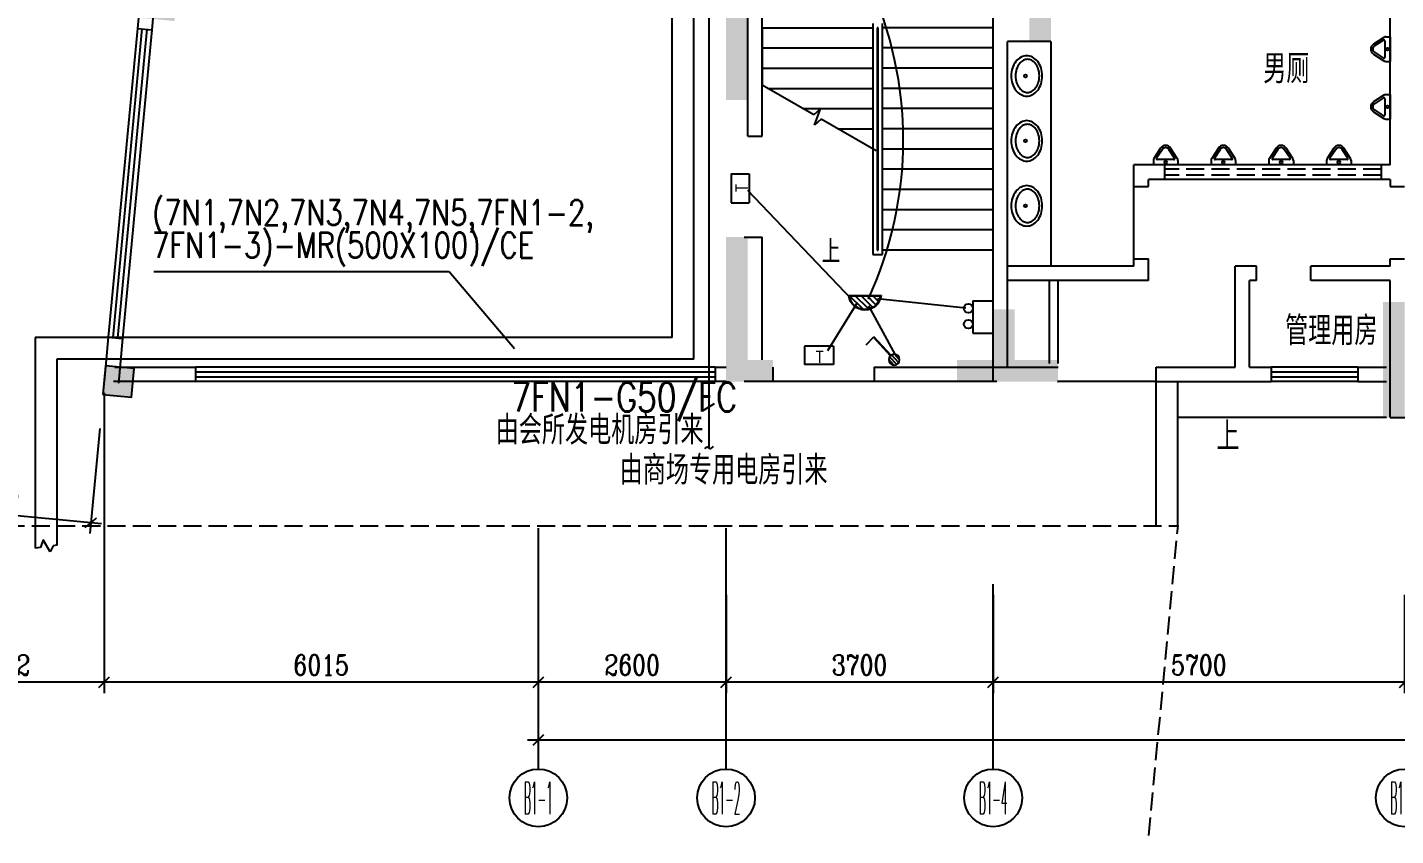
# Model space of a CAD drawing. Extents: x 3476 to 122276, y -94307 to -10307.
# Drawn here: x 21320 to 40273, y -47211 to -36018 of the extents above; entities that cross this region are included whole.
import ezdxf
from ezdxf.enums import TextEntityAlignment as Align

# ---------------------------------------------------------------- set-up
doc = ezdxf.new("R2010")
doc.units = 0
doc.header["$LTSCALE"] = 1000
doc.header["$MEASUREMENT"] = 0
doc.linetypes.add('DASH', pattern=[0.35, 0.25, -0.1])
doc.layers.get('0').update_dxf_attribs({"linetype": 'CONTINUOUS'})
doc.layers.get('DEFPOINTS').update_dxf_attribs({"linetype": 'CONTINUOUS'})
for name, color, linetype in [('AXIS', 7, 'CONTINUOUS'), ('AXIS_TEXT', 7, 'CONTINUOUS'), ('DJ', 4, 'CONTINUOUS'), ('LVTRY', 7, 'CONTINUOUS'), ('STAIR', 7, 'CONTINUOUS'), ('WALL', 7, 'CONTINUOUS'), ('WIRE', 1, 'CONTINUOUS'), ('文字', 7, 'CONTINUOUS'), ('柱', 252, 'CONTINUOUS'), ('首层', 7, 'CONTINUOUS')]:
    doc.layers.add(name, color=color, linetype=linetype)
doc.styles.add('_HZTXT', font='txt.shx', dxfattribs={"width": 0.8, "bigfont": 'hztxt.shx'})
doc.styles.add('COMPLEX', font='COMPLEX.shx', dxfattribs={"width": 0.8})
doc.styles.add('DIM_FONT', font='romanc.shx', dxfattribs={"width": 0.8})
doc.styles.add('HZ', font='SIMPLEX.shx', dxfattribs={"width": 0.75, "bigfont": 'hztxt.shx'})
doc.styles.add('HZTXT', font='txt.shx', dxfattribs={"width": 0.5, "bigfont": 'hztxt.shx'})
doc.dimstyles.new('S100', dxfattribs={"dimtxt": 280, "dimasz": 150, "dimexe": 150, "dimexo": 150, "dimgap": 100, "dimtad": 1, "dimdec": 0, "dimzin": 0, "dimdsep": 46, "dimtxsty": 'DIM_FONT', "dimblk": '_DIMX', "dimblk1": 'ARCHTICK', "dimblk2": 'ARCHTICK', "dimsah": 1, "dimcen": 0.09, "dimdle": 150, "dimclrt": 7, "dimadec": 0, "dimazin": 0, "dimtfac": 1, "dimtdec": 0, "dimtix": 1, "dimtmove": 2, "dimatfit": 3, "dimldrblk": 'ARCHTICK', "dimfxl": 0, "dimtolj": 1, "dimtzin": 0, "dimarcsym": 0})

# ---------------------------------------------------------------- blocks, each defined once
blk = doc.blocks.new('_ARCHTICK')
at = {"color": 0, "linetype": 'ByBlock', "const_width": 0.15}
blk.add_lwpolyline([(-0.5, -0.5), (0.5, 0.5)], dxfattribs=at)
blk = doc.blocks.new('*D761')
at = {"color": 0, "linetype": 'ByBlock'}
for p, q in [((28398, -43878), (28398, -46038)), ((63498, -43878), (63498, -46038)), ((63648, -45888), (28248, -45888))]:
    blk.add_line(p, q, dxfattribs=at)
at = {"layer": 'DEFPOINTS', "color": 0, "linetype": 'ByBlock'}
for p in [(28398, -43728), (63498, -43728), (28398, -45888)]:
    blk.add_point(p, dxfattribs=at)
at = {"color": 0, "linetype": 'ByBlock', "xscale": 150, "yscale": 150, "zscale": 150, "rotation": 180}
blk.add_blockref('_ARCHTICK', (28398, -45888), dxfattribs=at)
at = {"color": 0, "linetype": 'ByBlock', "xscale": 150, "yscale": 150, "zscale": 150}
blk.add_blockref('_ARCHTICK', (63498, -45888), dxfattribs=at)
at = {"color": 7, "linetype": 'ByBlock', "insert": (45948, -45648), "char_height": 280, "attachment_point": 5, "style": 'DIM_FONT'}
blk.add_mtext('\\A1;35100', dxfattribs=at)
blk = doc.blocks.new('_DIMX')
blk.add_line((-150, 0), (150, 0))
at = {"const_width": 50}
blk.add_lwpolyline([(-70, -70), (70, 70)], dxfattribs=at)
blk = doc.blocks.new('*D762')
at = {"color": 0, "linetype": 'ByBlock'}
for p, q in [((34698, -43878), (34698, -45238)), ((40398, -43878), (40398, -45238)), ((40548, -45088), (34548, -45088))]:
    blk.add_line(p, q, dxfattribs=at)
at = {"layer": 'DEFPOINTS', "color": 0, "linetype": 'ByBlock'}
for p in [(34698, -43728), (40398, -43728), (34698, -45088)]:
    blk.add_point(p, dxfattribs=at)
at = {"color": 0, "linetype": 'ByBlock', "xscale": 150, "yscale": 150, "zscale": 150, "rotation": 180}
blk.add_blockref('_ARCHTICK', (34698, -45088), dxfattribs=at)
at = {"color": 0, "linetype": 'ByBlock', "xscale": 150, "yscale": 150, "zscale": 150}
blk.add_blockref('_ARCHTICK', (40398, -45088), dxfattribs=at)
at = {"color": 7, "linetype": 'ByBlock', "insert": (37548, -44848), "char_height": 280, "attachment_point": 5, "style": 'DIM_FONT'}
blk.add_mtext('\\A1;5700', dxfattribs=at)
blk = doc.blocks.new('*D764')
at = {"color": 0, "linetype": 'ByBlock'}
for p, q in [((28398, -43878), (28398, -45238)), ((30998, -43878), (30998, -45238)), ((31148, -45088), (28248, -45088))]:
    blk.add_line(p, q, dxfattribs=at)
at = {"layer": 'DEFPOINTS', "color": 0, "linetype": 'ByBlock'}
for p in [(28398, -43728), (30998, -43728), (28398, -45088)]:
    blk.add_point(p, dxfattribs=at)
at = {"color": 0, "linetype": 'ByBlock', "xscale": 150, "yscale": 150, "zscale": 150, "rotation": 180}
blk.add_blockref('_ARCHTICK', (28398, -45088), dxfattribs=at)
at = {"color": 0, "linetype": 'ByBlock', "xscale": 150, "yscale": 150, "zscale": 150}
blk.add_blockref('_ARCHTICK', (30998, -45088), dxfattribs=at)
at = {"color": 7, "linetype": 'ByBlock', "insert": (29698, -44848), "char_height": 280, "attachment_point": 5, "style": 'DIM_FONT'}
blk.add_mtext('\\A1;2600', dxfattribs=at)
blk = doc.blocks.new('*D765')
at = {"color": 0, "linetype": 'ByBlock'}
for p, q in [((30998, -43878), (30998, -45238)), ((34698, -43878), (34698, -45238)), ((34848, -45088), (30848, -45088))]:
    blk.add_line(p, q, dxfattribs=at)
at = {"layer": 'DEFPOINTS', "color": 0, "linetype": 'ByBlock'}
for p in [(30998, -43728), (34698, -43728), (30998, -45088)]:
    blk.add_point(p, dxfattribs=at)
at = {"color": 0, "linetype": 'ByBlock', "xscale": 150, "yscale": 150, "zscale": 150, "rotation": 180}
blk.add_blockref('_ARCHTICK', (30998, -45088), dxfattribs=at)
at = {"color": 0, "linetype": 'ByBlock', "xscale": 150, "yscale": 150, "zscale": 150}
blk.add_blockref('_ARCHTICK', (34698, -45088), dxfattribs=at)
at = {"color": 7, "linetype": 'ByBlock', "insert": (32848, -44848), "char_height": 280, "attachment_point": 5, "style": 'DIM_FONT'}
blk.add_mtext('\\A1;3700', dxfattribs=at)
blk = doc.blocks.new('_AXISO')
blk.add_circle((0, 0), 0.5)
at = {"layer": 'AXIS_TEXT', "style": 'COMPLEX', "width": 1.041667}
blk.add_attdef('A', text='', height=0.56, dxfattribs=at).set_placement((-0.25, -0.28), (0.25, -0.28), align=Align.FIT)
blk = doc.blocks.new('*D783')
at = {"color": 0, "linetype": 'ByBlock'}
for p, q in [((40398, -43878), (40398, -45238)), ((42798, -43878), (42798, -45238)), ((42948, -45088), (40248, -45088))]:
    blk.add_line(p, q, dxfattribs=at)
at = {"layer": 'DEFPOINTS', "color": 0, "linetype": 'ByBlock'}
for p in [(40398, -43728), (42798, -43728), (40398, -45088)]:
    blk.add_point(p, dxfattribs=at)
at = {"color": 0, "linetype": 'ByBlock', "xscale": 150, "yscale": 150, "zscale": 150, "rotation": 180}
blk.add_blockref('_ARCHTICK', (40398, -45088), dxfattribs=at)
at = {"color": 0, "linetype": 'ByBlock', "xscale": 150, "yscale": 150, "zscale": 150}
blk.add_blockref('_ARCHTICK', (42798, -45088), dxfattribs=at)
at = {"color": 7, "linetype": 'ByBlock', "insert": (41598, -44848), "char_height": 280, "attachment_point": 5, "style": 'DIM_FONT'}
blk.add_mtext('\\A1;2400', dxfattribs=at)
blk = doc.blocks.new('*D812')
at = {"color": 0, "linetype": 'ByBlock'}
for p, q in [((22383, -43371), (22383, -45238)), ((28398, -43371), (28398, -45238)), ((28548, -45088), (22233, -45088))]:
    blk.add_line(p, q, dxfattribs=at)
at = {"layer": 'DEFPOINTS', "color": 0, "linetype": 'ByBlock'}
for p in [(22383, -43221), (28398, -43221), (22383, -45088)]:
    blk.add_point(p, dxfattribs=at)
at = {"color": 0, "linetype": 'ByBlock', "xscale": 150, "yscale": 150, "zscale": 150, "rotation": 180}
blk.add_blockref('_ARCHTICK', (22383, -45088), dxfattribs=at)
at = {"color": 0, "linetype": 'ByBlock', "xscale": 150, "yscale": 150, "zscale": 150}
blk.add_blockref('_ARCHTICK', (28398, -45088), dxfattribs=at)
at = {"color": 7, "linetype": 'ByBlock', "insert": (25391, -44848), "char_height": 280, "attachment_point": 5, "style": 'DIM_FONT'}
blk.add_mtext('\\A1;6015', dxfattribs=at)
blk = doc.blocks.new('*D813')
at = {"color": 0, "linetype": 'ByBlock'}
for p, q in [((19570, -41073), (19570, -45238)), ((22382, -41077), (22382, -45238)), ((22532, -45088), (19420, -45088))]:
    blk.add_line(p, q, dxfattribs=at)
at = {"layer": 'DEFPOINTS', "color": 0, "linetype": 'ByBlock'}
for p in [(19570, -40923), (22382, -40927), (19570, -45088)]:
    blk.add_point(p, dxfattribs=at)
at = {"color": 0, "linetype": 'ByBlock', "xscale": 150, "yscale": 150, "zscale": 150, "rotation": 180}
blk.add_blockref('_ARCHTICK', (19570, -45088), dxfattribs=at)
at = {"color": 0, "linetype": 'ByBlock', "xscale": 150, "yscale": 150, "zscale": 150}
blk.add_blockref('_ARCHTICK', (22382, -45088), dxfattribs=at)
at = {"color": 7, "linetype": 'ByBlock', "insert": (20976, -44848), "char_height": 280, "attachment_point": 5, "style": 'DIM_FONT'}
blk.add_mtext('\\A1;2812', dxfattribs=at)
blk = doc.blocks.new('*D814')
at = {"color": 0, "linetype": 'ByBlock'}
for p, q in [((19534, -41309), (19397, -42765)), ((22322, -41572), (22184, -43028)), ((22348, -42893), (19261, -42601))]:
    blk.add_line(p, q, dxfattribs=at)
at = {"layer": 'DEFPOINTS', "color": 0, "linetype": 'ByBlock'}
for p in [(19548, -41160), (22336, -41423), (19411, -42615)]:
    blk.add_point(p, dxfattribs=at)
at = {"color": 0, "linetype": 'ByBlock', "xscale": 150, "yscale": 150, "zscale": 150}
for p, rotation in [((19411, -42615), 174.605425480448), ((22198, -42879), 354.6054254804479)]:
    blk.add_blockref('_ARCHTICK', p, dxfattribs=dict(at, rotation=rotation))
at = {"color": 7, "linetype": 'ByBlock', "insert": (20827, -42508), "char_height": 280, "attachment_point": 5, "rotation": 354.6054, "style": 'DIM_FONT'}
blk.add_mtext('\\A1;2800', dxfattribs=at)
blk = doc.blocks.new('*X707')
at = {"color": 0}
for p, q in [((-273, -61), (-246, -34)), ((-244, -138), (-140, -34)), ((-198, -198), (-34, -34)), ((-138, -244), (71, -35)), ((-61, -273), (177, -35)), ((41, -277), (283, -36))]:
    blk.add_line(p, q, dxfattribs=at)
blk = doc.blocks.new('K2211')
for p, q in [((-2.94, -0.33), (2.94, -0.35)), ((-2.94, -0.43), (2.94, -0.45))]:
    blk.add_line(p, q)
for radius, start, end in [(2.96, 186.3827, 353.1593), (2.86, 186.615, 352.9271)]:
    blk.add_arc((0, 0), radius, start, end)
at = {"xscale": 0.0098684210526315, "yscale": 0.0098684210526315, "zscale": 0.0098684210526315}
blk.add_blockref('*X707', (0, 0), dxfattribs=at)
blk = doc.blocks.new('吸顶灯')
at = {"layer": 'DJ', "xscale": -76.03200000000001, "yscale": 76.03200000000001, "zscale": 76.03200000000001}
blk.add_blockref('K2211', (-109, 374), dxfattribs=at)
blk = doc.blocks.new('A$C6A941900')
at = {"layer": 'DJ'}
for p, q in [((749, 468), (0, 468)), ((0, 468), (0, 0)), ((749, 468), (749, 0)), ((749, 0), (0, 0))]:
    blk.add_line(p, q, dxfattribs=at)
at = {"layer": 'DJ', "style": 'HZ'}
blk.add_text('T', height=300, dxfattribs=at).set_placement((282, 38))
blk = doc.blocks.new('A$C31044D78')
at = {"layer": 'WIRE', "xscale": 0.5355, "yscale": 0.5355, "zscale": 0.5355}
blk.add_blockref('A$C6A941900', (0, 0), dxfattribs=at)
blk = doc.blocks.new('*X715')
at = {"color": 0}
for p, q in [((-100, 254), (-4, 350)), ((-85, 198), (52, 335)), ((-49, 163), (87, 299)), ((9, 150), (100, 241))]:
    blk.add_line(p, q, dxfattribs=at)
blk = doc.blocks.new('K2361')
for p, q in [((0.63, 1.76), (3.86, 4.99)), ((0.7, 1.68), (3.94, 4.92)), ((3.94, 4.92), (5.24, 3.43))]:
    blk.add_line(p, q)
blk.add_circle((0, 0.99), 0.987)
at = {"xscale": 0.0098684210526315, "yscale": 0.0098684210526315, "zscale": 0.0098684210526315}
blk.add_blockref('*X715', (0, -1.48), dxfattribs=at)
blk = doc.blocks.new('单极开关')
at = {"layer": 'DJ', "xscale": -76.142592, "yscale": 76.142592, "zscale": 76.142592, "rotation": 180.0000000000094}
blk.add_blockref('K2361', (-170, 90), dxfattribs=at)
blk = doc.blocks.new('应急灯')
at = {"layer": 'DJ'}
for p, q in [((-42, 627), (-42, 178)), ((-42, 627), (238, 627)), ((238, 627), (238, 178)), ((-42, 178), (238, 178))]:
    blk.add_line(p, q, dxfattribs=at)
for centre in [(-103, 524), (-103, 304)]:
    blk.add_circle(centre, 61.2, dxfattribs=at)

msp = doc.modelspace()

# ---------------------------------------------------------------- hatches: boundary and pattern name
at = {"layer": '柱'}
h = msp.add_hatch(color=252, dxfattribs=at)
h.paths.add_polyline_path([(44398.2, -27222.8), (44698.2, -27222.8), (44698.2, -28222.8), (43398.2, -28222.8), (43398.2, -27922.8), (44398.2, -27922.8)])
h.paths.add_polyline_path([(28898.2, -21622.8), (28398.2, -21622.8), (28398.2, -24622.8), (28698.2, -24622.8), (28698.2, -21922.8), (28898.2, -21922.8)])
h.paths.add_polyline_path([(28398.2, -29222.8), (28698.2, -29222.8), (28698.2, -30722.8), (28898.2, -30722.8), (28898.2, -31022.8), (28398.2, -31022.8)])
h.paths.add_polyline_path([(34998.2, -34222.8), (35498.2, -34222.8), (35498.2, -36212.8), (35198.2, -36212.8), (35198.2, -34522.8), (34998.2, -34522.8)])
h.paths.add_polyline_path([(30998.2, -38922.8), (31298.2, -38922.8), (31298.2, -40622.8), (31648.2, -40622.8), (31648.2, -40922.8), (30998.2, -40922.8)])
h.paths.add_polyline_path([(31498.2, -35422.9), (30998.2, -35422.9), (30998.2, -37022.9), (31298.2, -37022.9), (31298.2, -35722.9), (31498.2, -35722.9)])
h.paths.add_polyline_path([(34198.2, -40622.8), (34198.2, -40922.8), (35598.2, -40922.8), (35598.2, -40622.8), (34998.2, -40622.8), (34998.2, -39922.8), (34698.2, -39922.8), (34698.2, -40622.8)])
h.paths.add_polyline_path([(40098.2, -39822.8), (40398.2, -39822.8), (40398.2, -41422.8), (40098.2, -41422.8)])
h.paths.add_polyline_path([(32098.2, -28472.8), (32798.2, -28472.8), (32798.2, -27772.8), (32098.2, -27772.8)])
h.paths.add_polyline_path([(32098.2, -31272.8), (32798.2, -31272.8), (32798.2, -30572.8), (32098.2, -30572.8)])
h.paths.add_polyline_path([(31798.2, -21622.8), (32598.2, -21622.8), (32598.2, -22922.8), (32598.2, -23122.8), (32298.2, -23122.8), (32298.2, -21922.8), (31798.2, -21922.8)])
h.paths.add_polyline_path([(40398.2, -34222.9), (40398.2, -34522.9), (38398.2, -34522.9), (38398.2, -34222.9)])
h.paths.add_polyline_path([(37898.2, -31272.8), (38598.2, -31272.8), (38598.2, -30572.8), (37898.2, -30572.8)])
h.paths.add_polyline_path([(37898.2, -28472.8), (38598.2, -28472.8), (38598.2, -27772.8), (37898.2, -27772.8)])
h.paths.add_polyline_path([(43498.2, -32622.8), (43498.2, -32322.8), (42698.2, -32322.8), (42698.2, -34922.8), (43598.2, -34922.8), (43598.2, -34622.8), (42998.2, -34622.8), (42998.2, -32622.8)])
h.paths.add_polyline_path([(42998.2, -32622.8), (42998.2, -34622.8)], flags=16)
h.paths.add_polyline_path([(38198.2, -24222.8), (38498.2, -24222.8), (38498.2, -21622.8), (38198.2, -21622.8)])
h.paths.add_polyline_path([(60098.2, -21622.8), (59298.2, -21622.8), (59298.2, -22922.8), (59298.2, -23122.8), (59598.2, -23122.8), (59598.2, -21922.8), (60098.2, -21922.8)])
h.paths.add_polyline_path([(59798.2, -28472.8), (59098.2, -28472.8), (59098.2, -27772.8), (59798.2, -27772.8)])
h.paths.add_polyline_path([(59798.2, -31272.8), (59098.2, -31272.8), (59098.2, -30572.8), (59798.2, -30572.8)])
h.paths.add_polyline_path([(56898.2, -34222.8), (56398.2, -34222.8), (56398.2, -36212.8), (56698.2, -36212.8), (56698.2, -34522.8), (56898.2, -34522.8)])
h.paths.add_polyline_path([(51798.2, -39822.8), (51498.2, -39822.8), (51498.2, -41422.8), (51798.2, -41422.8)])
h.paths.add_polyline_path([(47498.2, -39422.8), (47198.2, -39422.8), (47198.2, -41422.8), (47498.2, -41422.8)])
h.paths.add_polyline_path([(44398.2, -39422.8), (44698.2, -39422.8), (44698.2, -41422.8), (44398.2, -41422.8)])
h.paths.add_polyline_path([(57698.2, -40622.8), (57698.2, -40922.8), (56298.2, -40922.8), (56298.2, -40622.8), (56898.2, -40622.8), (56898.2, -39922.8), (57198.2, -39922.8), (57198.2, -40622.8)])
h.paths.add_polyline_path([(51498.2, -34222.9), (51498.2, -34522.9), (53498.2, -34522.9), (53498.2, -34222.9)])
h.paths.add_polyline_path([(47498.2, -27222.8), (47198.2, -27222.8), (47198.2, -28222.8), (48498.2, -28222.8), (48498.2, -27922.8), (47498.2, -27922.8)])
h.paths.add_polyline_path([(44598.2, -32622.8), (44598.2, -32322.8), (45398.2, -32322.8), (45398.2, -34922.8), (44498.2, -34922.8), (44498.2, -34622.8), (45098.2, -34622.8), (45098.2, -32622.8)])
h.paths.add_polyline_path([(47298.2, -32622.8), (47298.2, -32322.8), (46498.2, -32322.8), (46498.2, -34922.8), (47398.2, -34922.8), (47398.2, -34622.8), (46798.2, -34622.8), (46798.2, -32622.8)])
h.paths.add_polyline_path([(48898.2, -32622.8), (48898.2, -34622.8)], flags=16)
h.paths.add_polyline_path([(48398.2, -32622.8), (48398.2, -32322.8), (49198.2, -32322.8), (49198.2, -34922.8), (48298.2, -34922.8), (48298.2, -34622.8), (48898.2, -34622.8), (48898.2, -32622.8)])
h.paths.add_polyline_path([(44398.2, -23622.8), (44698.2, -23622.8), (44698.2, -21622.8), (44398.2, -21622.8)])
h.paths.add_polyline_path([(47498.2, -23622.8), (47198.2, -23622.8), (47198.2, -21622.8), (47498.2, -21622.8)])
h.paths.add_polyline_path([(53998.2, -31272.8), (53298.2, -31272.8), (53298.2, -30572.8), (53998.2, -30572.8)])
h.paths.add_polyline_path([(53998.2, -28472.8), (53298.2, -28472.8), (53298.2, -27772.8), (53998.2, -27772.8)])
h.paths.add_polyline_path([(53698.2, -24222.8), (53398.2, -24222.8), (53398.2, -21622.8), (53698.2, -21622.8)])
h.paths.add_polyline_path([(60898.2, -38922.8), (60598.2, -38922.8), (60598.2, -40622.8), (60248.2, -40622.8), (60248.2, -40922.8), (60898.2, -40922.8)])
h.paths.add_polyline_path([(60398.2, -35422.9), (60898.2, -35422.9), (60898.2, -37022.9), (60598.2, -37022.9), (60598.2, -35722.9), (60398.2, -35722.9)])
h.paths.add_polyline_path([(62998.2, -21622.8), (63498.2, -21622.8), (63498.2, -24622.8), (63198.2, -24622.8), (63198.2, -21922.8), (62998.2, -21922.8)])
h.paths.add_polyline_path([(63498.2, -29222.8), (63198.2, -29222.8), (63198.2, -30722.8), (62998.2, -30722.8), (62998.2, -31022.8), (63498.2, -31022.8)])
edge = h.paths.add_edge_path()
edge.add_line((25932.4, -21622.8), (64529, -21622.8))
edge = h.paths.add_edge_path()
edge.add_line((63498.2, -43727.8), (63498.2, -17431.9))
h = msp.add_hatch(color=252, dxfattribs=at)
h.paths.add_polyline_path([(23444.4, -29683.1), (23942.2, -29730), (23989.1, -29232.2), (23491.3, -29185.3)])
h.paths.add_polyline_path([(22858.9, -35883.1), (23356.7, -35930), (23403.6, -35432.2), (22905.9, -35385.3)])
h.paths.add_polyline_path([(22366.1, -41103.5), (22764.4, -41141.1), (22801.9, -40742.9), (22403.7, -40705.3)])

# ---------------------------------------------------------------- linework, layer by layer
for p, q in [((22844.7, -36032.4), (22441.1, -40307)), ((22507.4, -40313.3), (22911.1, -36038.7)), ((22573.8, -40319.5), (22977.5, -36044.9)), ((23043.8, -36051.2), (22640.2, -40325.8)), ((30848.2, -40722.9), (23648.2, -40722.9)), ((39748.2, -40722.8), (38548.2, -40722.8)), ((23648.2, -40789.5), (30848.2, -40789.5)), ((23648.2, -40856.2), (30848.2, -40856.2)), ((30848.2, -40922.9), (23648.2, -40922.9)), ((38548.2, -40789.5), (39748.2, -40789.5)), ((38548.2, -40856.2), (39748.2, -40856.2)), ((39748.2, -40922.8), (38548.2, -40922.8))]:
    msp.add_line(p, q)
at = {"color": 251}
for p, q in [((40109.8, -36156.9), (39967.6, -36249.5)), ((40106.8, -36194.6), (39982.6, -36275.5)), ((40137.1, -36148.8), (40198.2, -36148.8)), ((40198.2, -36148.8), (40198.2, -36488.8)), ((39967.6, -36388.1), (40109.8, -36480.7)), ((39982.6, -36362.1), (40106.8, -36443)), ((40122.2, -36203), (40122.2, -36434.6)), ((40137.1, -36488.8), (40198.2, -36488.8)), ((40109.8, -36956.9), (39967.6, -37049.5)), ((40137.1, -36948.8), (40198.2, -36948.8)), ((40198.2, -36948.8), (40198.2, -37288.8)), ((40106.8, -36994.6), (39982.6, -37075.5)), ((40122.2, -37003), (40122.2, -37234.6)), ((39967.6, -37188.1), (40109.8, -37280.7)), ((39982.6, -37162.1), (40106.8, -37243)), ((40137.1, -37288.8), (40198.2, -37288.8)), ((37017.7, -37692.3), (36925.1, -37834.4)), ((37043.7, -37707.3), (36962.9, -37831.4)), ((37211.2, -37831.4), (37130.3, -37707.3)), ((37248.9, -37834.4), (37156.3, -37692.3)), ((37817.7, -37692.3), (37725.1, -37834.4)), ((37843.7, -37707.3), (37762.9, -37831.4)), ((38011.2, -37831.4), (37930.3, -37707.3)), ((38048.9, -37834.4), (37956.3, -37692.3)), ((38617.7, -37692.3), (38525.1, -37834.4)), ((38643.7, -37707.3), (38562.9, -37831.4)), ((38811.2, -37831.4), (38730.3, -37707.3)), ((38848.9, -37834.4), (38756.3, -37692.3)), ((39417.7, -37692.3), (39325.1, -37834.4)), ((39443.7, -37707.3), (39362.9, -37831.4)), ((39611.2, -37831.4), (39530.3, -37707.3)), ((39648.9, -37834.4), (39556.3, -37692.3)), ((36917, -37861.7), (36917, -37922.8)), ((37202.8, -37846.8), (36971.2, -37846.8)), ((37257, -37861.7), (37257, -37922.8)), ((37717, -37861.7), (37717, -37922.8)), ((38002.8, -37846.8), (37771.2, -37846.8)), ((38057, -37861.7), (38057, -37922.8)), ((38517, -37861.7), (38517, -37922.8)), ((38802.8, -37846.8), (38571.2, -37846.8)), ((38857, -37861.7), (38857, -37922.8)), ((39317, -37861.7), (39317, -37922.8)), ((39602.8, -37846.8), (39371.2, -37846.8)), ((39657, -37861.7), (39657, -37922.8)), ((37257, -37922.8), (36917, -37922.8)), ((38057, -37922.8), (37717, -37922.8)), ((38857, -37922.8), (38517, -37922.8)), ((39657, -37922.8), (39317, -37922.8))]:
    msp.add_line(p, q, dxfattribs=at)
at = {"linetype": 'DASH'}
for p, q in [((37073.2, -37922.8), (37073.2, -38122.8)), ((40073.2, -37982.8), (37073.2, -37982.8)), ((40073.2, -38062.8), (37073.2, -38062.8)), ((40073.2, -37922.8), (40073.2, -38122.8))]:
    msp.add_line(p, q, dxfattribs=at)
at = {"color": 251}
for points in [[(35163.2, -36409.8, 0.1243095), (35084, -36429.8, 0.1057071), (35011.2, -36491.8, 0.0869413), (34965.3, -36579.6, 0.0771373), (34948.2, -36689.8, 0.0771373), (34965.3, -36800, 0.0869413), (35011.2, -36887.8, 0.1057071), (35084, -36949.8, 0.1243095), (35163.2, -36969.8, 0.1243095), (35242.4, -36949.8, 0.1057071), (35315.3, -36887.8, 0.0869413), (35361.1, -36800, 0.0771373), (35378.2, -36689.8, 0.0771373), (35361.1, -36579.6, 0.0869413), (35315.3, -36491.8, 0.1057071), (35242.4, -36429.8, 0.1243095)], [(35173.2, -36459.8, 0.1243095), (35117.8, -36473.8, 0.1057071), (35060.9, -36522.3, 0.0869413), (35023, -36594.8, 0.0771373), (35008.2, -36689.8, 0.0771373), (35023, -36784.8, 0.0869413), (35060.9, -36857.4, 0.1057071), (35117.8, -36905.8, 0.1243095), (35173.2, -36919.8, 0.1243095), (35228.7, -36905.8, 0.1057071), (35285.6, -36857.4, 0.0869413), (35323.5, -36784.8, 0.0771373), (35338.2, -36689.8, 0.0771373), (35323.5, -36594.8, 0.0869413), (35285.6, -36522.3, 0.1057071), (35228.7, -36473.8, 0.1243095)], [(35163.2, -37309.8, 0.1243095), (35084, -37329.8, 0.1057071), (35011.2, -37391.8, 0.0869413), (34965.3, -37479.6, 0.0771373), (34948.2, -37589.8, 0.0771373), (34965.3, -37700, 0.0869413), (35011.2, -37787.8, 0.1057071), (35084, -37849.8, 0.1243095), (35163.2, -37869.8, 0.1243095), (35242.4, -37849.8, 0.1057071), (35315.3, -37787.8, 0.0869413), (35361.1, -37700, 0.0771373), (35378.2, -37589.8, 0.0771373), (35361.1, -37479.6, 0.0869413), (35315.3, -37391.8, 0.1057071), (35242.4, -37329.8, 0.1243095)], [(35173.2, -37359.8, 0.1243095), (35117.8, -37373.8, 0.1057071), (35060.9, -37422.3, 0.0869413), (35023, -37494.8, 0.0771373), (35008.2, -37589.8, 0.0771373), (35023, -37684.8, 0.0869413), (35060.9, -37757.4, 0.1057071), (35117.8, -37805.8, 0.1243095), (35173.2, -37819.8, 0.1243095), (35228.7, -37805.8, 0.1057071), (35285.6, -37757.4, 0.0869413), (35323.5, -37684.8, 0.0771373), (35338.2, -37589.8, 0.0771373), (35323.5, -37494.8, 0.0869413), (35285.6, -37422.3, 0.1057071), (35228.7, -37373.8, 0.1243095)], [(35163.2, -38209.8, 0.1243095), (35084, -38229.8, 0.1057071), (35011.2, -38291.8, 0.0869413), (34965.3, -38379.6, 0.0771373), (34948.2, -38489.8, 0.0771373), (34965.3, -38600, 0.0869413), (35011.2, -38687.8, 0.1057071), (35084, -38749.8, 0.1243095), (35163.2, -38769.8, 0.1243095), (35242.4, -38749.8, 0.1057071), (35315.3, -38687.8, 0.0869413), (35361.1, -38600, 0.0771373), (35378.2, -38489.8, 0.0771373), (35361.1, -38379.6, 0.0869413), (35315.3, -38291.8, 0.1057071), (35242.4, -38229.8, 0.1243095)], [(35173.2, -38259.8, 0.1243095), (35117.8, -38273.8, 0.1057071), (35060.9, -38322.3, 0.0869413), (35023, -38394.8, 0.0771373), (35008.2, -38489.8, 0.0771373), (35023, -38584.8, 0.0869413), (35060.9, -38657.4, 0.1057071), (35117.8, -38705.8, 0.1243095), (35173.2, -38719.8, 0.1243095), (35228.7, -38705.8, 0.1057071), (35285.6, -38657.4, 0.0869413), (35323.5, -38584.8, 0.0771373), (35338.2, -38489.8, 0.0771373), (35323.5, -38394.8, 0.0869413), (35285.6, -38322.3, 0.1057071), (35228.7, -38273.8, 0.1243095)]]:
    msp.add_lwpolyline(points, format="xyb", close=True, dxfattribs=at)
for centre, radius in [((40160.2, -36318.8), 17.7), ((35148.2, -36689.8), 20), ((40160.2, -37118.8), 17.7), ((35148.2, -37589.8), 20), ((37087, -37884.8), 17.7), ((37887, -37884.8), 17.7), ((38687, -37884.8), 17.7), ((39487, -37884.8), 17.7), ((35148.2, -38489.8), 20)]:
    msp.add_circle(centre, radius, dxfattribs=at)
for centre, radius, start, end in [((40112.2, -36203), 10, 0, 123.0863), ((40137.1, -36198.8), 50, 90, 123.0863), ((40007.6, -36318.8), 80, 120, 240), ((40007.6, -36318.8), 50, 120, 240), ((40112.2, -36434.6), 10, 236.9137, 0), ((40137.1, -36438.8), 50, 236.9137, 270), ((40137.1, -36998.8), 50, 90, 123.0863), ((40007.6, -37118.8), 80, 120, 240), ((40007.6, -37118.8), 50, 120, 240), ((40112.2, -37003), 10, 0, 123.0863), ((40112.2, -37234.6), 10, 236.9137, 0), ((40137.1, -37238.8), 50, 236.9137, 270), ((37087, -37732.3), 80, 30, 150), ((37087, -37732.3), 50, 30, 150), ((37887, -37732.3), 80, 30, 150), ((37887, -37732.3), 50, 30, 150), ((38687, -37732.3), 80, 30, 150), ((38687, -37732.3), 50, 30, 150), ((39487, -37732.3), 80, 30, 150), ((39487, -37732.3), 50, 30, 150), ((36967, -37861.7), 50, 146.9137, 180), ((36971.2, -37836.8), 10, 146.9137, 270), ((37202.8, -37836.8), 10, 270, 33.0863), ((37207, -37861.7), 50, 360, 33.0863), ((37767, -37861.7), 50, 146.9137, 180), ((37771.2, -37836.8), 10, 146.9137, 270), ((38002.8, -37836.8), 10, 270, 33.0863), ((38007, -37861.7), 50, 360, 33.0863), ((38567, -37861.7), 50, 146.9137, 180), ((38571.2, -37836.8), 10, 146.9137, 270), ((38802.8, -37836.8), 10, 270, 33.0863), ((38807, -37861.7), 50, 360, 33.0863), ((39367, -37861.7), 50, 146.9137, 180), ((39371.2, -37836.8), 10, 146.9137, 270), ((39602.8, -37836.8), 10, 270, 33.0863), ((39607, -37861.7), 50, 360, 33.0863)]:
    msp.add_arc(centre, radius, start, end, dxfattribs=at)
at = {"layer": 'AXIS'}
for p, q in [((28398.2, -46288.5), (28398.2, -42952.1)), ((30998.2, -46288.5), (30998.2, -42952.1)), ((34698.2, -46288.5), (34698.2, -43727.8))]:
    msp.add_line(p, q, dxfattribs=at)
at = {"layer": 'DJ'}
for p, q in [((30253.3, -40314.8), (30253.3, -34848.6)), ((30553.3, -40614.8), (30553.3, -35148.6)), ((27164.3, -39404.6), (23071.6, -39404.6)), ((28065.8, -40470.3), (27164.3, -39404.6)), ((21427.2, -40314.8), (21427.2, -43230)), ((30253.3, -40314.8), (21427.2, -40314.8)), ((30553.3, -40614.8), (21727.2, -40614.8)), ((21727.2, -40614.8), (21727.2, -43189.2)), ((30671.9, -41330.3), (30836, -41224.7)), ((21539.7, -43115.4), (21504.5, -43219.5)), ((21637.3, -43279.2), (21539.7, -43115.4)), ((21675.5, -43196.3), (21637.3, -43279.2)), ((21727.2, -43189.2), (21675.5, -43196.3)), ((21504.5, -43219.5), (21427.2, -43230))]:
    msp.add_line(p, q, dxfattribs=at)
at = {"layer": 'LVTRY'}
msp.add_line((35498.2, -36212.8), (35498.2, -39322.8), dxfattribs=at)
at = {"layer": 'STAIR'}
for p, q in [((33033.2, -35962.9), (33033.2, -37702.9)), ((33163.2, -39162.9), (33163.2, -35962.9)), ((31498.2, -36022.9), (33033.2, -36022.9)), ((31498.2, -36022.9), (31498.2, -36816.6)), ((33103.2, -36022.9), (33093.2, -36022.9)), ((33093.2, -36022.9), (33093.2, -39102.9)), ((33103.2, -39102.9), (33103.2, -36022.9)), ((34698.2, -36022.9), (33163.2, -36022.9)), ((34698.2, -39102.9), (34698.2, -36022.9)), ((31498.2, -36302.9), (33033.2, -36302.9)), ((34698.2, -36302.9), (33163.2, -36302.9)), ((31498.2, -36582.9), (33033.2, -36582.9)), ((34698.2, -36582.9), (33163.2, -36582.9)), ((32213.8, -37229.8), (31498.2, -36816.6)), ((31578.3, -36862.9), (33033.2, -36862.9)), ((34698.2, -36862.9), (33163.2, -36862.9)), ((32063.3, -37142.9), (33033.2, -37142.9)), ((32308.4, -37145.8), (32213.8, -37229.8)), ((32223, -37373.7), (32308.4, -37145.8)), ((34698.2, -37142.9), (33163.2, -37142.9)), ((32317.7, -37289.8), (32223, -37373.7)), ((33076.5, -37727.9), (32317.7, -37289.8)), ((32548.2, -37422.9), (33033.2, -37422.9)), ((34698.2, -37422.9), (33163.2, -37422.9)), ((33033.2, -37702.9), (33033.2, -39162.9)), ((34698.2, -37702.9), (33163.2, -37702.9)), ((34698.2, -37982.9), (33163.2, -37982.9)), ((34698.2, -38262.9), (33163.2, -38262.9)), ((36648.2, -39222.8), (36648.2, -38222.8)), ((34698.2, -38542.9), (33163.2, -38542.9)), ((34698.2, -38822.9), (33163.2, -38822.9)), ((33033.2, -39162.9), (33163.2, -39162.9)), ((33093.2, -39102.9), (33103.2, -39102.9)), ((34698.2, -39102.9), (33163.2, -39102.9)), ((33048.2, -40922.9), (31648.2, -40922.8)), ((36958.4, -40922.8), (35588.2, -40922.8)), ((36958.4, -42922.9), (36958.4, -40922.9)), ((37258.4, -42922.9), (37258.4, -40922.9)), ((40148.2, -41422.8), (37258.4, -41422.8))]:
    msp.add_line(p, q, dxfattribs=at)
at = {"layer": 'WALL'}
for p, q in [((31298.2, -37522.9), (31298.2, -34222.9)), ((31498.2, -37522.9), (31498.2, -34422.9)), ((34698.2, -40922.8), (34698.2, -34422.8)), ((34698.2, -40922.9), (34698.2, -34422.9)), ((40198.2, -37922.8), (40198.2, -34422.8)), ((22919.9, -35235.9), (22844.7, -36032.4)), ((23119, -35254.7), (23043.8, -36051.2)), ((22844.7, -36032.4), (23043.8, -36051.2)), ((35498.2, -36212.8), (34898.2, -36212.8)), ((34898.2, -39322.8), (34898.2, -36212.8)), ((34898.2, -40722.9), (34898.2, -36212.9)), ((35498.2, -36212.9), (34898.2, -36212.9)), ((31298.2, -37522.9), (31498.2, -37522.9)), ((40198.2, -37922.8), (36648.2, -37922.8)), ((36648.2, -38222.8), (36648.2, -37922.8)), ((36648.2, -38222.8), (36848.2, -38222.8)), ((40198.2, -38122.8), (36848.2, -38122.8)), ((36848.2, -38222.8), (36848.2, -38122.8)), ((40198.2, -38122.8), (40198.2, -38122.8)), ((40198.2, -38122.8), (40198.2, -38222.8)), ((40198.2, -38222.8), (40398.2, -38222.8)), ((31248.2, -38922.9), (31498.2, -38922.9)), ((31498.2, -40622.8), (31498.2, -38922.9)), ((36648.2, -39322.8), (36648.2, -39222.8)), ((36648.2, -39222.8), (36848.2, -39222.8)), ((36848.2, -39522.8), (36848.2, -39222.8)), ((40198.2, -39222.8), (40398.2, -39222.8)), ((40198.2, -39322.8), (40198.2, -39222.8)), ((36648.2, -39322.8), (34898.2, -39322.8)), ((38048.2, -40722.8), (38048.2, -39322.8)), ((38348.2, -39322.8), (38048.2, -39322.8)), ((38348.2, -39522.8), (38348.2, -39322.8)), ((40198.2, -39322.8), (39098.2, -39322.8)), ((39098.2, -39522.8), (39098.2, -39322.8)), ((34898.2, -40722.8), (34898.2, -39522.8)), ((36848.2, -39522.8), (34898.2, -39522.8)), ((38248.2, -40722.8), (38248.2, -39522.8)), ((38348.2, -39522.8), (38248.2, -39522.8)), ((40198.2, -39522.8), (39098.2, -39522.8)), ((40198.2, -41422.8), (40198.2, -39522.8)), ((22441.1, -40307), (22382.5, -40927.3)), ((22441.1, -40307), (22640.2, -40325.8)), ((22640.2, -40325.8), (22581.6, -40946.1)), ((22532.4, -40722.9), (23648.2, -40722.9)), ((23648.2, -40722.9), (23648.2, -40922.9)), ((30848.2, -40722.9), (30998.2, -40722.9)), ((30848.2, -40722.9), (30848.2, -40922.9)), ((31648.2, -40722.9), (31648.2, -40922.9)), ((33048.2, -40722.9), (34248.2, -40722.9)), ((33048.2, -40722.9), (33048.2, -40922.9)), ((34248.2, -40722.8), (35598.2, -40722.8)), ((34248.2, -40722.9), (35598.2, -40722.9)), ((36958.4, -40722.8), (38048.2, -40722.8)), ((36958.4, -40922.9), (36958.4, -40722.8)), ((38248.2, -40722.8), (38548.2, -40722.8)), ((38548.2, -40722.8), (38548.2, -40922.8)), ((39748.2, -40722.8), (40148.2, -40722.8)), ((39748.2, -40722.8), (39748.2, -40922.8)), ((23648.2, -40922.9), (22513.5, -40922.9)), ((30998.2, -40922.9), (30848.2, -40922.9)), ((31248.2, -40922.9), (31248.2, -40922.8)), ((31648.2, -40922.9), (31248.2, -40922.9)), ((31498.2, -40922.9), (31498.2, -40922.8)), ((34748.2, -40922.9), (33048.2, -40922.9)), ((35588.2, -40922.8), (35598.2, -40922.8)), ((36958.4, -40922.8), (38548.2, -40922.8)), ((39748.2, -40922.8), (40148.2, -40922.8)), ((40198.2, -41422.8), (44698.2, -41422.8))]:
    msp.add_line(p, q, dxfattribs=at)
at = {"layer": 'WALL', "linetype": 'DASH'}
for p in [(19281.1, -42922.9), (36854.4, -47211.1)]:
    msp.add_line(p, (37259.4, -42922.9), dxfattribs=at)
at = {"layer": 'WIRE'}
for p, q in [((30759.4, -35349.3), (30759.4, -41840.8)), ((31294.6, -38270.4), (32738.3, -39780.9)), ((33097.7, -39773.4), (34318.9, -39901.4)), ((32408, -40494.8), (32811.8, -39843.8)), ((32969.2, -39875.3), (33342.3, -40554.4))]:
    msp.add_line(p, q, dxfattribs=at)
msp.add_arc((28200.4, -37579.1), 5252.6, 335.21638, 24.71587, dxfattribs=at)
msp.add_spline([(30705.2, -41850.6), (30735.2, -41828.1), (30776.6, -41850.6), (30821.7, -41816.8)], degree=3, dxfattribs=at)
at = {"layer": '柱'}
msp.add_lwpolyline([(22366.1, -41103.5), (22764.4, -41141.1), (22801.9, -40742.9), (22403.7, -40705.3)], close=True, dxfattribs=at)
at = {"layer": '首层'}
for p, q in [((35478.2, -40672.8), (35478.2, -39522.8)), ((35598.2, -40672.8), (35598.2, -39522.8))]:
    msp.add_line(p, q, dxfattribs=at)

# ---------------------------------------------------------------- block references
at = {"layer": 'AXIS'}
ref = msp.add_blockref('_AXISO', (28398.2, -46688.5), dxfattribs=dict(at, xscale=800, yscale=800, zscale=800))
ref.add_attrib('A', 'B1-1', dxfattribs={"layer": 'AXIS_TEXT', "height": 448, "style": 'COMPLEX', "width": 0.260417}).set_placement((28198.2, -46912.5), (28598.2, -46912.5), align=Align.FIT)
ref = msp.add_blockref('_AXISO', (30998.2, -46688.5), dxfattribs=dict(at, xscale=800, yscale=800, zscale=800))
ref.add_attrib('A', 'B1-2', dxfattribs={"layer": 'AXIS_TEXT', "height": 448, "style": 'COMPLEX', "width": 0.243506}).set_placement((30798.2, -46912.5), (31198.2, -46912.5), align=Align.FIT)
ref = msp.add_blockref('_AXISO', (34698.2, -46688.5), dxfattribs=dict(at, xscale=800, yscale=800, zscale=800))
ref.add_attrib('A', 'B1-4', dxfattribs={"layer": 'AXIS_TEXT', "height": 448, "style": 'COMPLEX', "width": 0.237342}).set_placement((34498.2, -46912.5), (34898.2, -46912.5), align=Align.FIT)
ref = msp.add_blockref('_AXISO', (40398.2, -46688.5), dxfattribs=dict(at, xscale=800, yscale=800, zscale=800))
ref.add_attrib('A', 'B1-6', dxfattribs={"layer": 'AXIS_TEXT', "height": 448, "style": 'COMPLEX', "width": 0.243506}).set_placement((40198.2, -46912.5), (40598.2, -46912.5), align=Align.FIT)
at = {"layer": 'WIRE'}
for name, p, rotation in [('A$C31044D78', (31318.1, -38446.8), 90), ('单极开关', (33158.2, -40598.6), 177.789342591437)]:
    msp.add_blockref(name, p, dxfattribs=dict(at, rotation=rotation))
for name, p in [('吸顶灯', (33030.8, -40081.4)), ('应急灯', (34457.6, -40432.2)), ('A$C31044D78', (32087, -40684.6))]:
    msp.add_blockref(name, p, dxfattribs=at)

# ---------------------------------------------------------------- texts
at = {"layer": 'DJ', "width": 0.8}
for s, height, style, p in [('(7N1,7N2,7N3,7N4,7N5,7FN1-2,', 350, '_HZTXT', (23047.5, -38757.3)), ('7FN1-3)-MR(500X100)/CE', 350, '_HZTXT', (23047.5, -39208.4)), ('7FN1-G50/FC', 400, 'HZTXT', (28022.9, -41338)), ('由会所发电机房引来', 400, 'HZTXT', (27807.1, -41794)), ('由商场专用电房引来', 400, 'HZTXT', (29524.2, -42350.1))]:
    msp.add_text(s, height=height, dxfattribs=dict(at, style=style)).set_placement(p)
at = {"layer": '文字', "style": 'HZTXT', "width": 0.8}
for s, height, p in [('男厕', 400, (38438.9, -36792.7)), ('上', 321.4, (32324.8, -39284.5)), ('管理用房', 400, (38742.1, -40419)), ('上', 400, (37790.1, -41878.1))]:
    msp.add_text(s, height=height, dxfattribs=at).set_placement(p)

# ---------------------------------------------------------------- dimensions: what is measured, and where the dimension line sits
at = {"layer": 'AXIS'}
for base, p1, p2, picture, middle in [((19570.4, -45088.5), (22382.5, -40927.3), (19570.4, -40922.9), '*D813', (20976.5, -44848.5)), ((22382.9, -45088.5), (28398.2, -43221.5), (22382.9, -43221.5), '*D812', (25390.6, -44848.5)), ((28398.2, -45088.5), (30998.2, -43727.8), (28398.2, -43727.8), '*D764', (29698.2, -44848.5)), ((30998.2, -45088.5), (34698.2, -43727.8), (30998.2, -43727.8), '*D765', (32848.2, -44848.5)), ((34698.2, -45088.5), (40398.2, -43727.8), (34698.2, -43727.8), '*D762', (37548.2, -44848.5)), ((40398.2, -45088.5), (42798.2, -43727.8), (40398.2, -43727.8), '*D783', (41598.2, -44848.5))]:
    dim = msp.add_linear_dim(base=base, p1=p1, p2=p2, dimstyle='S100', dxfattribs=at)
    dim.commit()
    dim.dimension.update_dxf_attribs({"geometry": picture, "text_midpoint": middle})
for p1, p2, distance, picture, middle in [((22335.7, -41422.9), (19548.1, -41159.6), 1462.2, '*D814', (20827, -42508.1)), ((63498.2, -43727.8), (28398.2, -43727.8), 2160.7, '*D761', (45948.2, -45648.5))]:
    dim = msp.add_aligned_dim(p1=p1, p2=p2, distance=distance, dimstyle='S100', dxfattribs=at)
    dim.commit()
    dim.dimension.update_dxf_attribs({"geometry": picture, "text_midpoint": middle})

doc.saveas('drawing.dxf')
